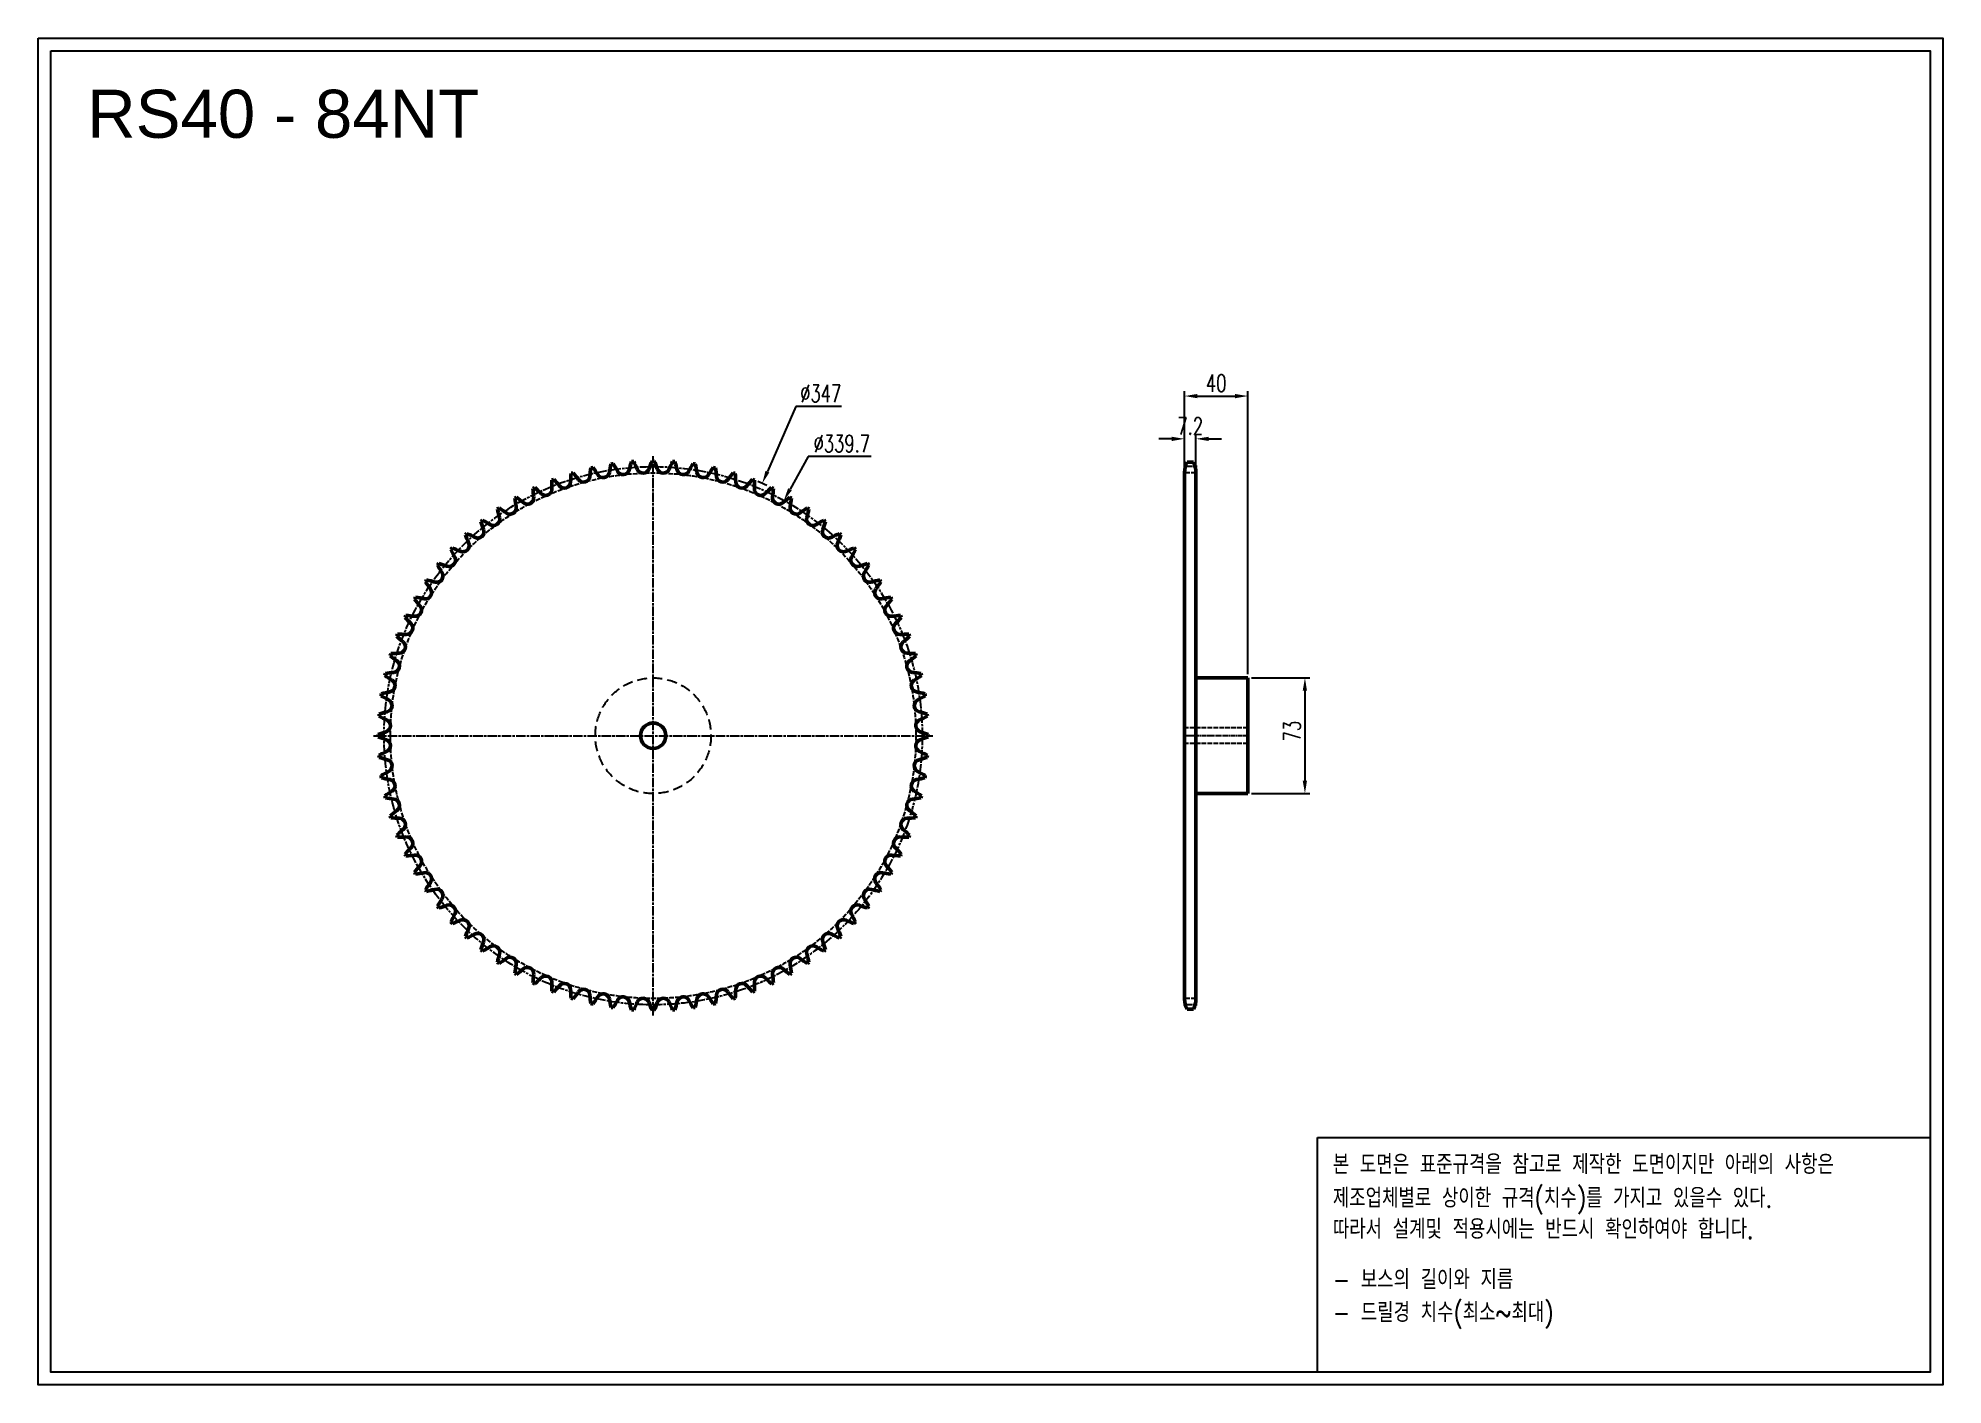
# Model space of a CAD drawing. Header units: millimetres. Extents: x -15787 to -14585, y 5632 to 6482.
import ezdxf

# ---------------------------------------------------------------- set-up
doc = ezdxf.new("R2010")
doc.units = ezdxf.units.MM
for name, pattern in [('AM_ISO02W050', [7.5, 6, -1.5]), ('AM_ISO02W050x2', [3.75, 3, -0.75]), ('AM_ISO08W050', [18, 12, -1.5, 3, -1.5]), ('AM_ISO08W050x2', [9, 6, -0.75, 1.5, -0.75]), ('HIDDEN', [9.525, 6.35, -3.175])]:
    doc.linetypes.add(name, pattern=pattern)
for name, color, linetype, lineweight in [('AM_0N', 7, 'Continuous', 50), ('AM_3N', 6, 'AM_ISO02W050', 25), ('AM_7', 4, 'AM_ISO08W050', 25), ('AM_7N', 4, 'AM_ISO08W050', 25)]:
    doc.layers.add(name, color=color, linetype=linetype, lineweight=lineweight)
doc.layers.add('HL', color=2, linetype='HIDDEN')
doc.layers.add('S-DIM', color=7, linetype='Continuous')
doc.styles.add('HAN', font='ROMANS.shx', dxfattribs={"width": 0.7, "bigfont": 'whgtxt.shx'})
doc.styles.add('HSG', font='SIMPLEX.shx', dxfattribs={"width": 0.7, "bigfont": 'HSG.shx'})
doc.styles.get("Standard").update_dxf_attribs({"font": 'arial.ttf'})
doc.dimstyles.new('APP23', dxfattribs={"dimscale": 4.5, "dimtxt": 2.4, "dimasz": 1.8, "dimexe": 0.7, "dimexo": 0.5, "dimgap": 0.6, "dimtad": 1, "dimtoh": 1, "dimdec": 1, "dimrnd": 0.01, "dimzin": 9, "dimdsep": 46, "dimtxsty": 'HSG', "dimcen": 0, "dimclrd": 1, "dimclre": 1, "dimclrt": 256, "dimazin": 2, "dimtp": 1, "dimtm": 1, "dimtfac": 0.5, "dimtdec": 1, "dimtix": 1, "dimtofl": 0, "dimtmove": 0, "dimatfit": 3, "dimfxl": 0, "dimtvp": 1, "dimtolj": 2, "dimlwd": -1, "dimlwe": -1, "dimarcsym": 0})

# ---------------------------------------------------------------- blocks, each defined once
blk = doc.blocks.new('*D1')
at = {"layer": 'Defpoints', "color": 0, "transparency": 16777216}
for p in [(-15329.8, 6201), (-15467.6, 5882.5)]:
    blk.add_point(p, dxfattribs=at)
at = {"layer": 'S-DIM', "color": 1, "transparency": 16777216}
for p, q in [((-15308.7, 6249.6), (-15326.5, 6208.4)), ((-15279.7, 6249.6), (-15308.7, 6249.6))]:
    blk.add_line(p, q, dxfattribs=at)
blk.add_arc((-15398.7, 6041.7), 173.5, 65.5616, 67.6032, dxfattribs=at)
blk.add_solid([(-15327.8, 6208.9), (-15325.3, 6207.9), (-15329.8, 6201)], dxfattribs=at)
at = {"layer": 'S-DIM', "transparency": 16777216, "insert": (-15292.9, 6257.7), "char_height": 10.8, "attachment_point": 5, "style": 'HSG'}
blk.add_mtext('\\A2;∅347', dxfattribs=at)
blk = doc.blocks.new('*D2')
at = {"layer": 'Defpoints', "color": 0, "transparency": 16777216}
for p in [(-15316.2, 6190.2), (-15481.1, 5893.2)]:
    blk.add_point(p, dxfattribs=at)
at = {"layer": 'S-DIM', "color": 1, "transparency": 16777216}
for p, q in [((-15300.8, 6218), (-15312.3, 6197.3)), ((-15261, 6218), (-15300.8, 6218))]:
    blk.add_line(p, q, dxfattribs=at)
blk.add_solid([(-15313.5, 6197.9), (-15311.1, 6196.6), (-15316.2, 6190.2)], dxfattribs=at)
at = {"layer": 'S-DIM', "transparency": 16777216, "insert": (-15279.6, 6226.1), "char_height": 10.8, "attachment_point": 5, "style": 'HSG'}
blk.add_mtext('\\A2;∅339.7', dxfattribs=at)
blk = doc.blocks.new('*D3')
at = {"layer": 'Defpoints', "color": 0, "transparency": 16777216}
for p in [(-15056.1, 6229.1), (-15063.3, 6207.6), (-15056.1, 6207.6)]:
    blk.add_point(p, dxfattribs=at)
at = {"layer": 'S-DIM', "color": 1, "transparency": 16777216}
for p, q in [((-15071.4, 6229.1), (-15079.5, 6229.1)), ((-15063.3, 6209.8), (-15063.3, 6232.2)), ((-15056.1, 6209.8), (-15056.1, 6232.2)), ((-15048, 6229.1), (-15039.9, 6229.1))]:
    blk.add_line(p, q, dxfattribs=at)
for points in [[(-15071.4, 6230.4), (-15071.4, 6227.7), (-15063.3, 6229.1)], [(-15048, 6230.4), (-15048, 6227.7), (-15056.1, 6229.1)]]:
    blk.add_solid(points, dxfattribs=at)
at = {"layer": 'S-DIM', "transparency": 16777216, "insert": (-15059.7, 6237.2), "char_height": 10.8, "attachment_point": 5, "style": 'HSG'}
blk.add_mtext('\\A2;7.2', dxfattribs=at)
blk = doc.blocks.new('*D4')
at = {"layer": 'Defpoints', "color": 0, "transparency": 16777216}
for p in [(-15023.3, 6256.1), (-15063.3, 6207.6), (-15023.3, 6078.2)]:
    blk.add_point(p, dxfattribs=at)
at = {"layer": 'S-DIM', "color": 1, "transparency": 16777216}
for p, q in [((-15063.3, 6209.8), (-15063.3, 6259.2)), ((-15055.2, 6256.1), (-15031.4, 6256.1)), ((-15023.3, 6080.5), (-15023.3, 6259.2))]:
    blk.add_line(p, q, dxfattribs=at)
for points in [[(-15055.2, 6257.4), (-15055.2, 6254.7), (-15063.3, 6256.1)], [(-15031.4, 6257.4), (-15031.4, 6254.7), (-15023.3, 6256.1)]]:
    blk.add_solid(points, dxfattribs=at)
at = {"layer": 'S-DIM', "transparency": 16777216, "insert": (-15043.3, 6264.2), "char_height": 10.8, "attachment_point": 5, "style": 'HSG'}
blk.add_mtext('\\A2;40', dxfattribs=at)
blk = doc.blocks.new('*D5')
at = {"layer": 'Defpoints', "color": 0, "transparency": 16777216}
for p in [(-15023.3, 6078.2), (-15023.3, 6005.2), (-14987.3, 6005.2)]:
    blk.add_point(p, dxfattribs=at)
at = {"layer": 'S-DIM', "color": 1, "transparency": 16777216}
for p, q in [((-15021, 6078.2), (-14984.2, 6078.2)), ((-14987.3, 6070.1), (-14987.3, 6013.3)), ((-15021, 6005.2), (-14984.2, 6005.2))]:
    blk.add_line(p, q, dxfattribs=at)
for points in [[(-14988.7, 6070.1), (-14986, 6070.1), (-14987.3, 6078.2)], [(-14988.7, 6013.3), (-14986, 6013.3), (-14987.3, 6005.2)]]:
    blk.add_solid(points, dxfattribs=at)
at = {"layer": 'S-DIM', "transparency": 16777216, "insert": (-14995.4, 6044.6), "char_height": 10.8, "attachment_point": 5, "rotation": 90, "style": 'HSG'}
blk.add_mtext('\\A2;73', dxfattribs=at)
blk = doc.blocks.new('notice1')
at = {"color": 4}
blk.add_lwpolyline([(-22142.12, 1735.9), (-22053.8, 1735.9), (-22053.8, 1702.07), (-22142.12, 1702.07)], close=True, dxfattribs=at)
at = {"color": 4, "style": 'HAN', "width": 0.8}
for s, p in [('본 도면은 표준규격을 참고로 제작한 도면이지만 아래의 사항은', (-22139.9, 1730.62)), ('제조업체별로 상이한 규격(치수)를 가지고 있을수 있다.', (-22139.9, 1725.78)), ('따라서 설계및 적용시에는 반드시 확인하여야 합니다.', (-22139.9, 1721.28)), ('- 보스의 길이와 지름', (-22139.9, 1714.03)), ('- 드릴경 치수(최소~최대)', (-22139.9, 1709.27))]:
    blk.add_text(s, height=2.7949, dxfattribs=at).set_placement(p)

msp = doc.modelspace()

# ---------------------------------------------------------------- linework, layer by layer
for points in [[(-15786.87, 6482.02), (-14584.65, 6482.02), (-14584.65, 5631.96), (-15786.87, 5631.96)], [(-15778.77, 6473.92), (-14592.74, 6473.92), (-14592.74, 5640.06), (-15778.77, 5640.06)]]:
    msp.add_lwpolyline(points, close=True)
at = {"layer": 'AM_0N'}
for p, q in [((-15063.3, 6207.94), (-15063.3, 5875.48)), ((-15061.69, 6214.34), (-15057.71, 6214.34)), ((-15056.1, 6207.94), (-15056.1, 5875.48)), ((-15056.1, 6078.21), (-15023.3, 6078.21)), ((-15023.3, 6078.21), (-15023.3, 6005.21)), ((-15056.1, 6005.21), (-15023.3, 6005.21)), ((-15061.69, 5869.08), (-15057.71, 5869.08))]:
    msp.add_line(p, q, dxfattribs=at)
msp.add_circle((-15398.67, 6041.71), 8, dxfattribs=at)
for centre, radius, start, end in [((-15398.67, 6041.71), 173.52, 111.20327, 111.65387), ((-15520.87, 6146.93), 82.04, 39.82143, 43.57092), ((-15368.73, 6200.16), 82.04, 175.00051, 178.75), ((-15398.67, 6041.71), 173.52, 106.91756, 107.36815), ((-15512.66, 6155.77), 82.04, 35.53571, 39.2852), ((-15442.63, 6205.79), 4.01, 215.53571, 354.46429), ((-15356.98, 6197.48), 82.04, 170.7148, 174.46429), ((-15398.67, 6041.71), 173.52, 102.63185, 103.08244), ((-15503.82, 6163.97), 82.04, 31.25, 34.99949), ((-15430.25, 6208.61), 4.01, 211.25, 350.17857), ((-15345.45, 6193.93), 82.04, 166.42908, 170.17857), ((-15398.67, 6041.71), 173.52, 98.34613, 98.79673), ((-15494.39, 6171.48), 82.04, 26.96429, 30.71378), ((-15417.69, 6210.51), 4.01, 206.96429, 345.89286), ((-15334.22, 6189.53), 82.04, 162.14337, 165.89286), ((-15398.67, 6041.71), 173.52, 94.06042, 94.51101), ((-15484.43, 6178.27), 82.04, 22.67857, 26.42806), ((-15405.02, 6211.46), 4.01, 202.67857, 341.60714), ((-15323.36, 6184.3), 82.04, 157.85765, 161.60714), ((-15398.67, 6041.71), 173.52, 89.7747, 90.2253), ((-15473.98, 6184.3), 82.04, 18.39286, 22.14235), ((-15392.32, 6211.46), 4.01, 198.39286, 337.32143), ((-15312.91, 6178.27), 82.04, 153.57194, 157.32143), ((-15398.67, 6041.71), 173.52, 85.48899, 85.93958), ((-15463.11, 6189.53), 82.04, 14.10714, 17.85663), ((-15379.65, 6210.51), 4.01, 194.10714, 333.03571), ((-15302.95, 6171.48), 82.04, 149.28622, 153.03571), ((-15398.67, 6041.71), 173.52, 81.20327, 81.65387), ((-15451.89, 6193.93), 82.04, 9.82143, 13.57092), ((-15367.09, 6208.61), 4.01, 189.82143, 328.75), ((-15293.52, 6163.97), 82.04, 145.00051, 148.75), ((-15398.67, 6041.71), 173.52, 76.91756, 77.36815), ((-15440.36, 6197.48), 82.04, 5.53571, 9.2852), ((-15354.7, 6205.79), 4.01, 185.53571, 324.46429), ((-15284.67, 6155.77), 82.04, 140.7148, 144.46429), ((-15398.67, 6041.71), 173.52, 72.63185, 73.08244), ((-15428.6, 6200.16), 82.04, 1.25, 4.99949), ((-15276.47, 6146.93), 82.04, 136.42908, 140.17857), ((-15398.67, 6041.71), 173.52, 68.34613, 68.79673), ((-15049.8, 6207.94), 13.5, 151.70092, 180), ((-15069.6, 6207.94), 13.5, 0, 28.29908), ((-15398.67, 6041.71), 173.52, 119.7747, 120.2253), ((-15404.74, 6202.85), 82.04, 187.85765, 191.60714), ((-15535.19, 6127.54), 82.04, 48.39286, 52.14235), ((-15478.04, 6191.89), 4.01, 228.39286, 7.32143), ((-15398.67, 6041.71), 173.52, 115.48899, 115.93958), ((-15392.68, 6202.86), 82.04, 183.57194, 187.32143), ((-15528.39, 6137.5), 82.04, 44.10714, 47.85663), ((-15466.6, 6197.4), 4.01, 224.10714, 3.03571), ((-15380.66, 6201.96), 82.04, 179.28622, 183.03571), ((-15454.77, 6202.04), 4.01, 219.82143, 358.75), ((-15342.57, 6202.04), 4.01, 181.25, 320.17857), ((-15330.74, 6197.4), 4.01, 176.96429, 315.89286), ((-15416.68, 6201.96), 82.04, 356.96429, 0.71378), ((-15268.95, 6137.5), 82.04, 132.14337, 135.89286), ((-15398.67, 6041.71), 173.52, 64.06042, 64.51101), ((-15319.3, 6191.89), 4.01, 172.67857, 311.60714), ((-15404.65, 6202.86), 82.04, 352.67857, 356.42806), ((-15262.15, 6127.54), 82.04, 127.85765, 131.60714), ((-15398.67, 6041.71), 173.52, 59.7747, 60.2253), ((-15392.59, 6202.85), 82.04, 348.39286, 352.14235), ((-15499.54, 6178.38), 4.01, 236.96429, 15.89286), ((-15398.67, 6041.71), 173.52, 124.06042, 124.51101), ((-15416.77, 6201.95), 82.04, 192.14337, 195.89286), ((-15541.22, 6117.1), 82.04, 52.67857, 56.42806), ((-15489.04, 6185.54), 4.01, 232.67857, 11.60714), ((-15308.29, 6185.54), 4.01, 168.39286, 307.32143), ((-15256.12, 6117.1), 82.04, 123.57194, 127.32143), ((-15297.8, 6178.38), 4.01, 164.10714, 303.03571), ((-15380.57, 6201.95), 82.04, 344.10714, 347.85663), ((-15398.67, 6041.71), 173.52, 55.48899, 55.93958), ((-15398.67, 6041.71), 173.52, 132.63185, 133.08244), ((-15440.45, 6197.46), 82.04, 200.7148, 204.46429), ((-15550.86, 6095.01), 82.04, 61.25, 64.99949), ((-15509.47, 6170.46), 4.01, 241.25, 20.17857), ((-15398.67, 6041.71), 173.52, 128.34613, 128.79673), ((-15428.69, 6200.15), 82.04, 196.42908, 200.17857), ((-15546.45, 6106.24), 82.04, 56.96429, 60.71378), ((-15250.88, 6106.24), 82.04, 119.28622, 123.03571), ((-15287.87, 6170.46), 4.01, 159.82143, 298.75), ((-15368.64, 6200.15), 82.04, 339.82143, 343.57092), ((-15398.67, 6041.71), 173.52, 51.20327, 51.65387), ((-15246.47, 6095.01), 82.04, 115.00051, 118.75), ((-15356.89, 6197.46), 82.04, 335.53571, 339.2852), ((-15398.67, 6041.71), 173.52, 46.91756, 47.36815), ((-15398.67, 6041.71), 173.52, 136.91756, 137.36815), ((-15451.97, 6193.9), 82.04, 205.00051, 208.75), ((-15554.42, 6083.49), 82.04, 65.53571, 69.2852), ((-15518.78, 6161.82), 4.01, 245.53571, 24.46429), ((-15278.56, 6161.82), 4.01, 155.53571, 294.46429), ((-15242.92, 6083.49), 82.04, 110.7148, 114.46429), ((-15345.37, 6193.9), 82.04, 331.25, 334.99949), ((-15398.67, 6041.71), 173.52, 42.63185, 43.08244), ((-15535.34, 6142.58), 4.01, 254.10714, 33.03571), ((-15398.67, 6041.71), 173.52, 141.20327, 141.65387), ((-15463.2, 6189.49), 82.04, 209.28622, 213.03571), ((-15557.11, 6071.73), 82.04, 69.82143, 73.57092), ((-15527.42, 6152.51), 4.01, 249.82143, 28.75), ((-15269.92, 6152.51), 4.01, 151.25, 290.17857), ((-15240.23, 6071.73), 82.04, 106.42908, 110.17857), ((-15262, 6142.58), 4.01, 146.96429, 285.89286), ((-15334.14, 6189.49), 82.04, 326.96429, 330.71378), ((-15398.67, 6041.71), 173.52, 38.34613, 38.79673), ((-15542.5, 6132.08), 4.01, 258.39286, 37.32143), ((-15398.67, 6041.71), 173.52, 145.48899, 145.93958), ((-15474.06, 6184.26), 82.04, 213.57194, 217.32143), ((-15558.91, 6059.81), 82.04, 74.10714, 77.85663), ((-15238.43, 6059.81), 82.04, 102.14337, 105.89286), ((-15254.84, 6132.08), 4.01, 142.67857, 281.60714), ((-15323.28, 6184.26), 82.04, 322.67857, 326.42806), ((-15398.67, 6041.71), 173.52, 34.06042, 34.51101), ((-15548.85, 6121.08), 4.01, 262.67857, 41.60714), ((-15398.67, 6041.71), 173.52, 149.7747, 150.2253), ((-15484.5, 6178.23), 82.04, 217.85765, 221.60714), ((-15559.81, 6047.78), 82.04, 78.39286, 82.14235), ((-15237.52, 6047.78), 82.04, 97.85765, 101.60714), ((-15248.49, 6121.08), 4.01, 138.39286, 277.32143), ((-15312.84, 6178.23), 82.04, 318.39286, 322.14235), ((-15398.67, 6041.71), 173.52, 29.7747, 30.2253), ((-15398.67, 6041.71), 173.52, 154.06042, 154.51101), ((-15494.46, 6171.43), 82.04, 222.14337, 225.89286), ((-15559.82, 6035.72), 82.04, 82.67857, 86.42806), ((-15554.36, 6109.64), 4.01, 266.96429, 45.89286), ((-15237.52, 6035.72), 82.04, 93.57194, 97.32143), ((-15242.98, 6109.64), 4.01, 134.10714, 273.03571), ((-15302.87, 6171.43), 82.04, 314.10714, 317.85663), ((-15398.67, 6041.71), 173.52, 25.48899, 25.93958), ((-15398.67, 6041.71), 173.52, 158.34613, 158.79673), ((-15503.89, 6163.91), 82.04, 226.42908, 230.17857), ((-15558.92, 6023.7), 82.04, 86.96429, 90.71378), ((-15559, 6097.81), 4.01, 271.25, 50.17857), ((-15238.42, 6023.7), 82.04, 89.28622, 93.03571), ((-15238.34, 6097.81), 4.01, 129.82143, 268.75), ((-15293.45, 6163.91), 82.04, 309.82143, 313.57092), ((-15398.67, 6041.71), 173.52, 21.20327, 21.65387), ((-15398.67, 6041.71), 173.52, 162.63185, 163.08244), ((-15512.73, 6155.7), 82.04, 230.7148, 234.46429), ((-15557.12, 6011.77), 82.04, 91.25, 94.99949), ((-15562.75, 6085.67), 4.01, 275.53571, 54.46429), ((-15234.59, 6085.67), 4.01, 125.53571, 264.46429), ((-15240.21, 6011.77), 82.04, 85.00051, 88.75), ((-15284.61, 6155.7), 82.04, 305.53571, 309.2852), ((-15398.67, 6041.71), 173.52, 16.91756, 17.36815), ((-15398.67, 6041.71), 173.52, 166.91756, 167.36815), ((-15520.93, 6146.86), 82.04, 235.00051, 238.75), ((-15554.44, 6000.02), 82.04, 95.53571, 99.2852), ((-15565.57, 6073.29), 4.01, 279.82143, 58.75), ((-15231.76, 6073.29), 4.01, 121.25, 260.17857), ((-15242.89, 6000.02), 82.04, 80.7148, 84.46429), ((-15276.41, 6146.86), 82.04, 301.25, 304.99949), ((-15398.67, 6041.71), 173.52, 12.63185, 13.08244), ((-15398.67, 6041.71), 173.52, 171.20327, 171.65387), ((-15528.44, 6137.43), 82.04, 239.28622, 243.03571), ((-15550.89, 5988.49), 82.04, 99.82143, 103.57092), ((-15567.47, 6060.73), 4.01, 284.10714, 63.03571), ((-15229.87, 6060.73), 4.01, 116.96429, 255.89286), ((-15246.44, 5988.49), 82.04, 76.42908, 80.17857), ((-15268.89, 6137.43), 82.04, 296.96429, 300.71378), ((-15398.67, 6041.71), 173.52, 8.34613, 8.79673), ((-15398.67, 6041.71), 173.52, 175.48899, 175.93958), ((-15535.23, 6127.46), 82.04, 243.57194, 247.32143), ((-15546.49, 5977.26), 82.04, 104.10714, 107.85663), ((-15568.42, 6048.06), 4.01, 288.39286, 67.32143), ((-15228.92, 6048.06), 4.01, 112.67857, 251.60714), ((-15250.85, 5977.26), 82.04, 72.14337, 75.89286), ((-15262.1, 6127.46), 82.04, 292.67857, 296.42806), ((-15398.67, 6041.71), 173.52, 4.06042, 4.51101), ((-15398.67, 6041.71), 173.52, 179.7747, 180.2253), ((-15541.26, 5966.4), 82.04, 108.39286, 112.14235), ((-15541.26, 6117.02), 82.04, 247.85765, 251.60714), ((-15568.42, 6035.36), 4.01, 292.67857, 71.60714), ((-15228.92, 6035.36), 4.01, 108.39286, 247.32143), ((-15256.08, 5966.4), 82.04, 67.85765, 71.60714), ((-15256.08, 6117.02), 82.04, 288.39286, 292.14235), ((-15398.67, 6041.71), 173.52, 359.7747, 0.2253), ((-15535.23, 5955.95), 82.04, 112.67857, 116.42806), ((-15398.67, 6041.71), 173.52, 184.06042, 184.51101), ((-15546.49, 6106.15), 82.04, 252.14337, 255.89286), ((-15567.47, 6022.69), 4.01, 296.96429, 75.89286), ((-15229.87, 6022.69), 4.01, 104.10714, 243.03571), ((-15250.85, 6106.15), 82.04, 284.10714, 287.85663), ((-15262.1, 5955.95), 82.04, 63.57194, 67.32143), ((-15398.67, 6041.71), 173.52, 355.48899, 355.93958), ((-15528.44, 5945.99), 82.04, 116.96429, 120.71378), ((-15398.67, 6041.71), 173.52, 188.34613, 188.79673), ((-15550.89, 6094.93), 82.04, 256.42908, 260.17857), ((-15565.57, 6010.13), 4.01, 301.25, 80.17857), ((-15231.76, 6010.13), 4.01, 99.82143, 238.75), ((-15246.44, 6094.93), 82.04, 279.82143, 283.57092), ((-15268.89, 5945.99), 82.04, 59.28622, 63.03571), ((-15398.67, 6041.71), 173.52, 351.20327, 351.65387), ((-15520.93, 5936.56), 82.04, 121.25, 124.99949), ((-15398.67, 6041.71), 173.52, 192.63185, 193.08244), ((-15554.44, 6083.4), 82.04, 260.7148, 264.46429), ((-15562.75, 5997.74), 4.01, 305.53571, 84.46429), ((-15234.59, 5997.74), 4.01, 95.53571, 234.46429), ((-15242.89, 6083.4), 82.04, 275.53571, 279.2852), ((-15276.41, 5936.56), 82.04, 55.00051, 58.75), ((-15398.67, 6041.71), 173.52, 346.91756, 347.36815), ((-15512.73, 5927.71), 82.04, 125.53571, 129.2852), ((-15398.67, 6041.71), 173.52, 196.91756, 197.36815), ((-15557.12, 6071.64), 82.04, 265.00051, 268.75), ((-15559, 5985.61), 4.01, 309.82143, 88.75), ((-15238.34, 5985.61), 4.01, 91.25, 230.17857), ((-15240.21, 6071.64), 82.04, 271.25, 274.99949), ((-15284.61, 5927.71), 82.04, 50.7148, 54.46429), ((-15398.67, 6041.71), 173.52, 342.63185, 343.08244), ((-15503.89, 5919.51), 82.04, 129.82143, 133.57092), ((-15398.67, 6041.71), 173.52, 201.20327, 201.65387), ((-15558.92, 6059.72), 82.04, 269.28622, 273.03571), ((-15554.36, 5973.78), 4.01, 314.10714, 93.03571), ((-15242.98, 5973.78), 4.01, 86.96429, 225.89286), ((-15238.42, 6059.72), 82.04, 266.96429, 270.71378), ((-15293.45, 5919.51), 82.04, 46.42908, 50.17857), ((-15398.67, 6041.71), 173.52, 338.34613, 338.79673), ((-15494.46, 5911.99), 82.04, 134.10714, 137.85663), ((-15398.67, 6041.71), 173.52, 205.48899, 205.93958), ((-15559.82, 6047.69), 82.04, 273.57194, 277.32143), ((-15548.85, 5962.34), 4.01, 318.39286, 97.32143), ((-15248.49, 5962.34), 4.01, 82.67857, 221.60714), ((-15237.52, 6047.69), 82.04, 262.67857, 266.42806), ((-15302.87, 5911.99), 82.04, 42.14337, 45.89286), ((-15398.67, 6041.71), 173.52, 334.06042, 334.51101), ((-15484.5, 5905.19), 82.04, 138.39286, 142.14235), ((-15398.67, 6041.71), 173.52, 209.7747, 210.2253), ((-15559.81, 6035.63), 82.04, 277.85765, 281.60714), ((-15542.5, 5951.33), 4.01, 322.67857, 101.60714), ((-15254.84, 5951.33), 4.01, 78.39286, 217.32143), ((-15237.52, 6035.63), 82.04, 258.39286, 262.14235), ((-15312.84, 5905.19), 82.04, 37.85765, 41.60714), ((-15398.67, 6041.71), 173.52, 329.7747, 330.2253), ((-15474.06, 5899.16), 82.04, 142.67857, 146.42806), ((-15398.67, 6041.71), 173.52, 214.06042, 214.51101), ((-15558.91, 6023.61), 82.04, 282.14337, 285.89286), ((-15535.34, 5940.84), 4.01, 326.96429, 105.89286), ((-15262, 5940.84), 4.01, 74.10714, 213.03571), ((-15238.43, 6023.61), 82.04, 254.10714, 257.85663), ((-15323.28, 5899.16), 82.04, 33.57194, 37.32143), ((-15398.67, 6041.71), 173.52, 325.48899, 325.93958), ((-15463.2, 5893.92), 82.04, 146.96429, 150.71378), ((-15398.67, 6041.71), 173.52, 218.34613, 218.79673), ((-15557.11, 6011.68), 82.04, 286.42908, 290.17857), ((-15527.42, 5930.91), 4.01, 331.25, 110.17857), ((-15451.97, 5889.51), 82.04, 151.25, 154.99949), ((-15269.92, 5930.91), 4.01, 69.82143, 208.75), ((-15345.37, 5889.51), 82.04, 25.00051, 28.75), ((-15240.23, 6011.68), 82.04, 249.82143, 253.57092), ((-15334.14, 5893.92), 82.04, 29.28622, 33.03571), ((-15398.67, 6041.71), 173.52, 321.20327, 321.65387), ((-15398.67, 6041.71), 173.52, 222.63185, 223.08244), ((-15554.42, 5999.93), 82.04, 290.7148, 294.46429), ((-15518.78, 5921.59), 4.01, 335.53571, 114.46429), ((-15440.45, 5885.96), 82.04, 155.53571, 159.2852), ((-15398.67, 6041.71), 173.52, 226.91756, 227.36815), ((-15550.86, 5988.4), 82.04, 295.00051, 298.75), ((-15509.47, 5912.95), 4.01, 339.82143, 118.75), ((-15287.87, 5912.95), 4.01, 61.25, 200.17857), ((-15246.47, 5988.4), 82.04, 241.25, 244.99949), ((-15278.56, 5921.59), 4.01, 65.53571, 204.46429), ((-15356.89, 5885.96), 82.04, 20.7148, 24.46429), ((-15398.67, 6041.71), 173.52, 312.63185, 313.08244), ((-15242.92, 5999.93), 82.04, 245.53571, 249.2852), ((-15398.67, 6041.71), 173.52, 316.91756, 317.36815), ((-15428.69, 5883.27), 82.04, 159.82143, 163.57092), ((-15398.67, 6041.71), 173.52, 231.20327, 231.65387), ((-15546.45, 5977.18), 82.04, 299.28622, 303.03571), ((-15499.54, 5905.03), 4.01, 344.10714, 123.03571), ((-15416.77, 5881.47), 82.04, 164.10714, 167.85663), ((-15297.8, 5905.03), 4.01, 56.96429, 195.89286), ((-15380.57, 5881.47), 82.04, 12.14337, 15.89286), ((-15250.88, 5977.18), 82.04, 236.96429, 240.71378), ((-15368.64, 5883.27), 82.04, 16.42908, 20.17857), ((-15398.67, 6041.71), 173.52, 308.34613, 308.79673), ((-15398.67, 6041.71), 173.52, 235.48899, 235.93958), ((-15541.22, 5966.32), 82.04, 303.57194, 307.32143), ((-15489.04, 5897.88), 4.01, 348.39286, 127.32143), ((-15404.74, 5880.56), 82.04, 168.39286, 172.14235), ((-15398.67, 6041.71), 173.52, 239.7747, 240.2253), ((-15535.19, 5955.87), 82.04, 307.85765, 311.60714), ((-15478.04, 5891.53), 4.01, 352.67857, 131.60714), ((-15392.68, 5880.56), 82.04, 172.67857, 176.42806), ((-15319.3, 5891.53), 4.01, 48.39286, 187.32143), ((-15404.65, 5880.56), 82.04, 3.57194, 7.32143), ((-15262.15, 5955.87), 82.04, 228.39286, 232.14235), ((-15398.67, 6041.71), 173.52, 299.7747, 300.2253), ((-15308.29, 5897.88), 4.01, 52.67857, 191.60714), ((-15392.59, 5880.56), 82.04, 7.85765, 11.60714), ((-15256.12, 5966.32), 82.04, 232.67857, 236.42806), ((-15398.67, 6041.71), 173.52, 304.06042, 304.51101), ((-15398.67, 6041.71), 173.52, 244.06042, 244.51101), ((-15528.39, 5945.91), 82.04, 312.14337, 315.89286), ((-15466.6, 5886.02), 4.01, 356.96429, 135.89286), ((-15380.66, 5881.46), 82.04, 176.96429, 180.71378), ((-15398.67, 6041.71), 173.52, 248.34613, 248.79673), ((-15520.87, 5936.49), 82.04, 316.42908, 320.17857), ((-15454.77, 5881.37), 4.01, 1.25, 140.17857), ((-15368.73, 5883.25), 82.04, 181.25, 184.99949), ((-15512.66, 5927.65), 82.04, 320.7148, 324.46429), ((-15442.63, 5877.63), 4.01, 5.53571, 144.46429), ((-15354.7, 5877.63), 4.01, 35.53571, 174.46429), ((-15284.67, 5927.65), 82.04, 215.53571, 219.2852), ((-15428.6, 5883.25), 82.04, 355.00051, 358.75), ((-15342.57, 5881.37), 4.01, 39.82143, 178.75), ((-15276.47, 5936.49), 82.04, 219.82143, 223.57092), ((-15398.67, 6041.71), 173.52, 291.20327, 291.65387), ((-15330.74, 5886.02), 4.01, 44.10714, 183.03571), ((-15416.68, 5881.46), 82.04, 359.28622, 3.03571), ((-15268.95, 5945.91), 82.04, 224.10714, 227.85663), ((-15398.67, 6041.71), 173.52, 295.48899, 295.93958), ((-15398.67, 6041.71), 173.52, 252.63185, 253.08244), ((-15356.98, 5885.93), 82.04, 185.53571, 189.2852), ((-15398.67, 6041.71), 173.52, 256.91756, 257.36815), ((-15503.82, 5919.45), 82.04, 325.00051, 328.75), ((-15430.25, 5874.8), 4.01, 9.82143, 148.75), ((-15345.45, 5889.48), 82.04, 189.82143, 193.57092), ((-15398.67, 6041.71), 173.52, 261.20327, 261.65387), ((-15494.39, 5911.93), 82.04, 329.28622, 333.03571), ((-15417.69, 5872.91), 4.01, 14.10714, 153.03571), ((-15334.22, 5893.89), 82.04, 194.10714, 197.85663), ((-15398.67, 6041.71), 173.52, 265.48899, 265.93958), ((-15484.43, 5905.14), 82.04, 333.57194, 337.32143), ((-15405.02, 5871.96), 4.01, 18.39286, 157.32143), ((-15323.36, 5899.12), 82.04, 198.39286, 202.14235), ((-15398.67, 6041.71), 173.52, 269.7747, 270.2253), ((-15473.98, 5899.12), 82.04, 337.85765, 341.60714), ((-15392.32, 5871.96), 4.01, 22.67857, 161.60714), ((-15312.91, 5905.14), 82.04, 202.67857, 206.42806), ((-15398.67, 6041.71), 173.52, 274.06042, 274.51101), ((-15463.11, 5893.89), 82.04, 342.14337, 345.89286), ((-15379.65, 5872.91), 4.01, 26.96429, 165.89286), ((-15302.95, 5911.93), 82.04, 206.96429, 210.71378), ((-15398.67, 6041.71), 173.52, 278.34613, 278.79673), ((-15451.89, 5889.48), 82.04, 346.42908, 350.17857), ((-15367.09, 5874.8), 4.01, 31.25, 170.17857), ((-15293.52, 5919.45), 82.04, 211.25, 214.99949), ((-15398.67, 6041.71), 173.52, 282.63185, 283.08244), ((-15440.36, 5885.93), 82.04, 350.7148, 354.46429), ((-15398.67, 6041.71), 173.52, 286.91756, 287.36815), ((-15049.8, 5875.48), 13.5, 180, 208.29908), ((-15069.6, 5875.48), 13.5, 331.70092, 0)]:
    msp.add_arc(centre, radius, start, end, dxfattribs=at)
at = {"layer": 'AM_3N', "linetype": 'AM_ISO02W050x2'}
for p, q in [((-15056.1, 6207.56), (-15063.3, 6207.56)), ((-15056.1, 5875.86), (-15063.3, 5875.86))]:
    msp.add_line(p, q, dxfattribs=at)
at = {"layer": 'AM_3N', "color": 2, "linetype": 'AM_ISO02W050x2'}
for p, q in [((-15023.3, 6046.71), (-15063.3, 6046.71)), ((-15023.3, 6036.71), (-15063.3, 6036.71))]:
    msp.add_line(p, q, dxfattribs=at)
at = {"layer": 'AM_3N', "linetype": 'AM_ISO02W050x2'}
msp.add_circle((-15398.67, 6041.71), 165.85, dxfattribs=at)
at = {"layer": 'AM_7', "linetype": 'AM_ISO08W050x2'}
msp.add_circle((-15398.67, 6041.71), 169.83, dxfattribs=at)
at = {"layer": 'AM_7N', "linetype": 'AM_ISO08W050x2'}
for p, q in [((-15398.67, 5865.19), (-15398.67, 6218.23)), ((-15575.19, 6041.71), (-15222.15, 6041.71))]:
    msp.add_line(p, q, dxfattribs=at)
at = {"layer": 'AM_7N', "linetype": 'AM_ISO08W050x2', "ltscale": 0.5}
for p, q in [((-15055.33, 6211.53), (-15064.06, 6211.53)), ((-15022.36, 6041.71), (-15064.06, 6041.71)), ((-15055.33, 5871.88), (-15064.06, 5871.88))]:
    msp.add_line(p, q, dxfattribs=at)
at = {"layer": 'HL'}
msp.add_circle((-15398.67, 6041.71), 36.5, dxfattribs=at)

# ---------------------------------------------------------------- block references
at = {"xscale": 4.377742200000001, "yscale": 4.377742200000001, "zscale": 4.377742200000001}
msp.add_blockref('notice1', (81953.09, -1811.15), dxfattribs=at)

# ---------------------------------------------------------------- texts
msp.add_text('RS40 - 84NT', height=30.3591).set_placement((-15755.91, 6419.07))

# ---------------------------------------------------------------- dimensions: what is measured, and where the dimension line sits
at = {"layer": 'S-DIM', "color": 3}
for p1, p2, picture, middle in [((-15467.58, 5882.46), (-15329.76, 6200.96), '*D1', (-15292.87, 6249.61)), ((-15481.11, 5893.23), (-15316.23, 6190.18), '*D2', (-15279.55, 6217.99))]:
    dim = msp.add_diameter_dim_2p(p1=p1, p2=p2, dimstyle='APP23', dxfattribs=at)
    dim.commit()
    dim.dimension.update_dxf_attribs({"geometry": picture, "text_midpoint": middle, "dimtype": 131})
at = {"layer": 'S-DIM'}
dim = msp.add_linear_dim(base=(-15023.3, 6256.09), p1=(-15063.3, 6207.56), p2=(-15023.3, 6078.21), dimstyle='APP23', dxfattribs=at)
dim.commit()
dim.dimension.update_dxf_attribs({"geometry": '*D4', "text_midpoint": (-15043.3, 6264.19)})
dim = msp.add_linear_dim(base=(-15056.1, 6229.09), p1=(-15063.3, 6207.56), p2=(-15056.1, 6207.56), dimstyle='APP23', dxfattribs=at)
dim.commit()
dim.dimension.update_dxf_attribs({"geometry": '*D3', "text_midpoint": (-15059.7, 6229.09), "dimtype": 128})
dim = msp.add_linear_dim(base=(-14987.35, 6005.21), p1=(-15023.3, 6078.21), p2=(-15023.3, 6005.21), angle=90, dimstyle='APP23', dxfattribs=at)
dim.commit()
dim.dimension.update_dxf_attribs({"geometry": '*D5', "text_midpoint": (-14987.35, 6044.6), "dimtype": 128})

doc.saveas('drawing.dxf')
